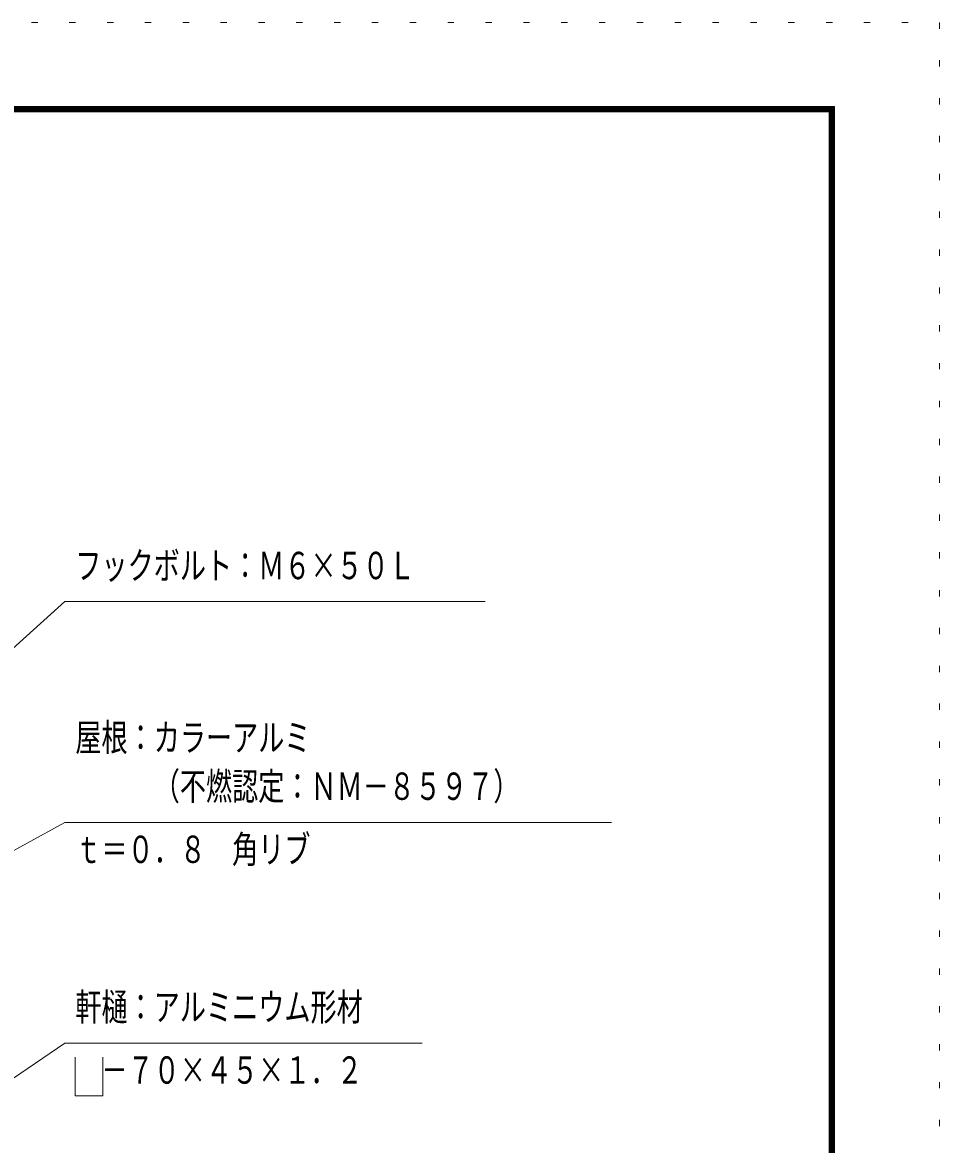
# Model space of a CAD drawing. Units: millimetres, scale not verified. Extents: x -25342 to 25343, y -10500 to 10500.
# Drawn here: x 20980 to 25343, y 5162 to 10500 of the extents above; entities that cross this region are included whole.
import ezdxf
from ezdxf.enums import TextEntityAlignment as Align

# ---------------------------------------------------------------- set-up
doc = ezdxf.new("R2010")
doc.units = ezdxf.units.MM
doc.header["$LTSCALE"] = 60
doc.linetypes.add('USER4', pattern=[3, 0.5, -2.5])
for name, color, linetype, lineweight in [('0-A_2-52DIM', 3, 'Continuous', 18), ('0-C_F-F1PAPER', 5, 'Continuous', 18), ('0-D_F-E_J_ADD', 5, 'USER4', 18)]:
    doc.layers.add(name, color=color, linetype=linetype, lineweight=lineweight)
doc.styles.add('ＭＳ ゴシック', font='')
doc.styles.get('ＭＳ ゴシック').set_extended_font_data('MS Gothic')

msp = doc.modelspace()

# ---------------------------------------------------------------- linework, layer by layer
at = {"layer": '0-A_2-52DIM'}
msp.add_line((21362.83, 5578.88), (21362.83, 5394.93), dxfattribs=at)
for points in [[(19470.13, 6199.55), (21181.19, 7744.93), (23181.19, 7744.93)], [(23781.19, 6694.93), (21181.19, 6694.93), (19924.89, 6006.15)], [(20517.25, 5192.54), (21181.19, 5644.93), (22881.19, 5644.93)], [(21362.83, 5394.93), (21231.19, 5394.93), (21231.19, 5578.88)]]:
    msp.add_lwpolyline(points, dxfattribs=at)
at = {"layer": '0-C_F-F1PAPER'}
for points in [[(24842.6, -10000), (24842.6, 10100), (-3857.4, 10100), (-3857.4, -10000)], [(24840.1, -9997.5), (24840.1, 10097.5), (-3854.9, 10097.5), (-3854.9, -9997.5)], [(24837.6, -9995), (-3852.4, -9995), (-3852.4, 10095), (24837.6, 10095)], [(24835.1, -9992.5), (24835.1, 10092.5), (-3849.9, 10092.5), (-3849.9, -9992.5)], [(24832.6, -9990), (-3847.4, -9990), (-3847.4, 10090), (24832.6, 10090)], [(24830.1, -9987.5), (24830.1, 10087.5), (-3844.9, 10087.5), (-3844.9, -9987.5)], [(24827.6, -9985), (-3842.4, -9985), (-3842.4, 10085), (24827.6, 10085)], [(24825.1, -9982.5), (24825.1, 10082.5), (-3839.9, 10082.5), (-3839.9, -9982.5)], [(24822.6, -9980), (24822.6, 10080), (-3837.4, 10080), (-3837.4, -9980)], [(24820.1, -9977.5), (24820.1, 10077.5), (-3834.9, 10077.5), (-3834.9, -9977.5)], [(24817.6, -9975), (-3832.4, -9975), (-3832.4, 10075), (24817.6, 10075)]]:
    msp.add_lwpolyline(points, close=True, dxfattribs=at)
at = {"layer": '0-D_F-E_J_ADD'}
msp.add_lwpolyline([(25342.6, -10500), (-4357.4, -10500), (-4357.4, 10500), (25342.6, 10500)], close=True, dxfattribs=at)

# ---------------------------------------------------------------- texts
at = {"layer": '0-A_2-52DIM', "color": 7, "style": 'ＭＳ ゴシック', "width": 0.7}
for s, p in [('フックボルト：Ｍ６×５０Ｌ', (21231.19, 7812.7)), ('屋根：カラーアルミ', (21231.19, 6994.61)), ('\u3000\u3000\u3000（不燃認定：ＮＭ－８５９７）', (21231.19, 6762.7)), ('ｔ＝０．８\u3000角リブ', (21231.19, 6462.69)), ('軒樋：アルミニウム形材', (21231.19, 5712.7)), ('\u3000－７０×４５×１．２', (21231.19, 5412.7))]:
    msp.add_text(s, height=130.2, dxfattribs=at).set_placement(p, align=Align.BOTTOM_LEFT)

doc.saveas('drawing.dxf')
